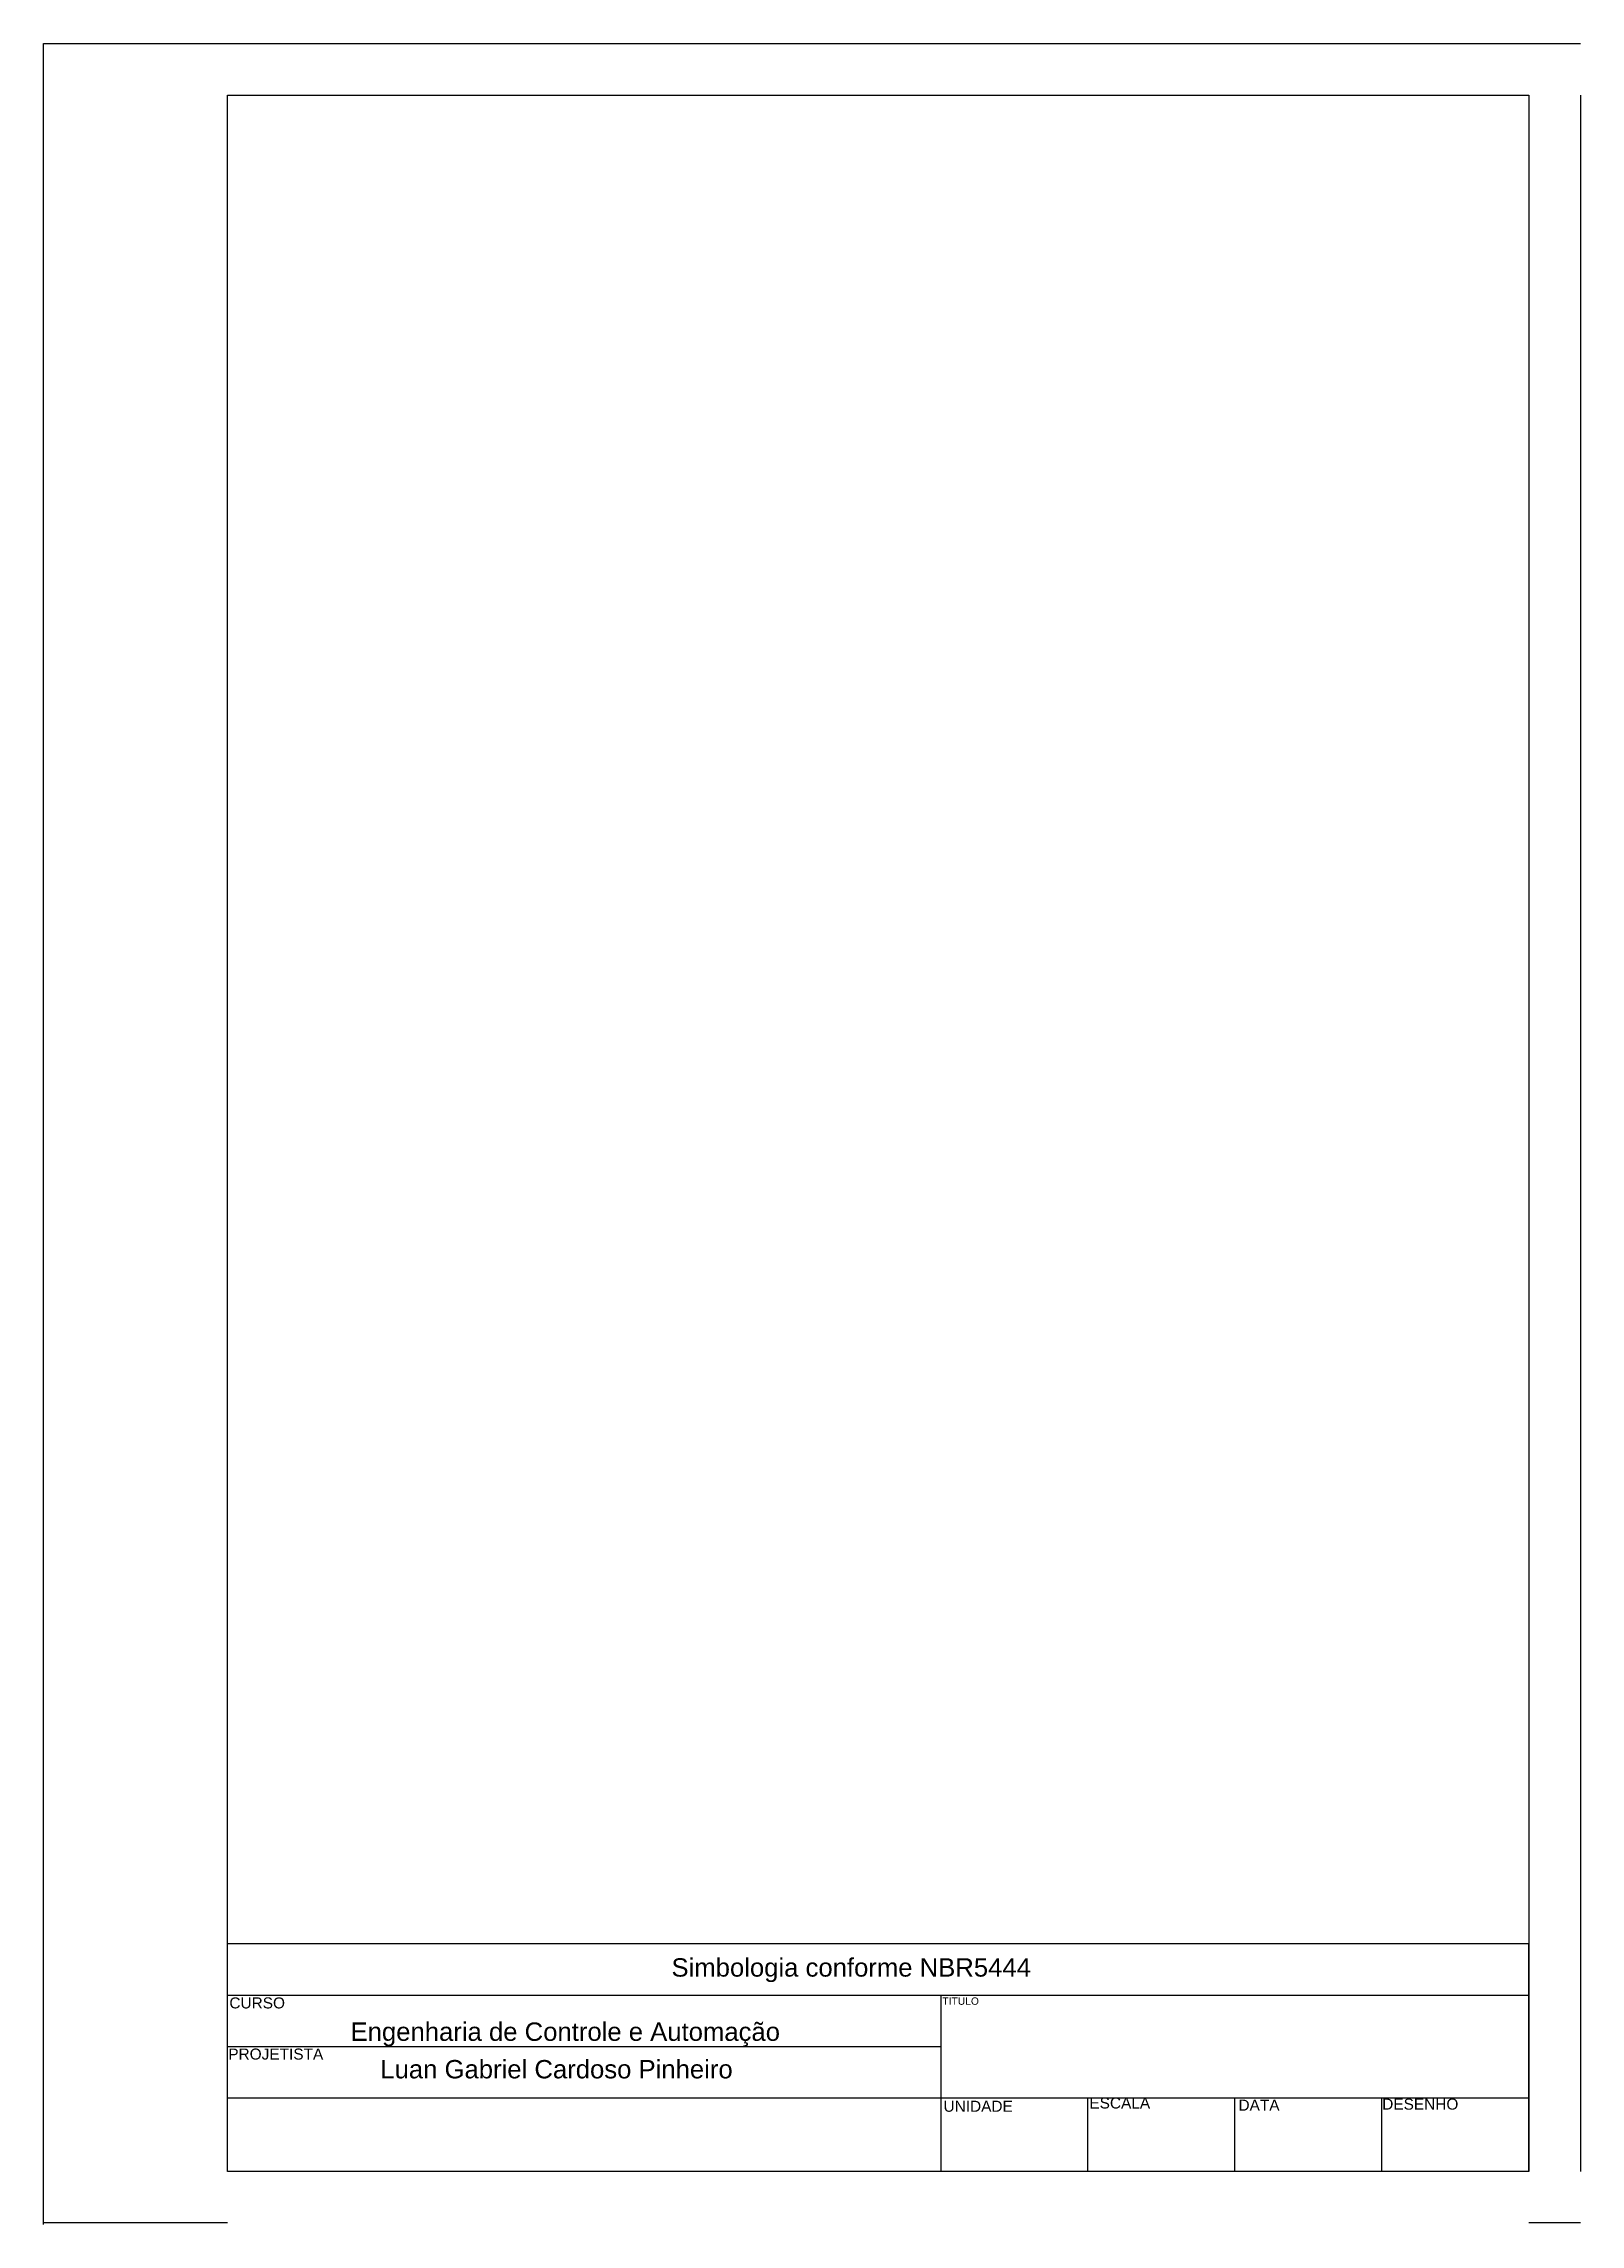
# Model space of a CAD drawing. Header units: millimetres. Extents: x 0 to 209, y 0 to 297.
import ezdxf

# ---------------------------------------------------------------- set-up
doc = ezdxf.new("R2010")
doc.units = ezdxf.units.MM
doc.styles.get("Standard").update_dxf_attribs({"font": 'arial.ttf'})

msp = doc.modelspace()

# ---------------------------------------------------------------- linework, layer by layer
for p, q in [((0, 0), (0, 296.8)), ((0, 296.8), (209.12, 296.8)), ((0, 0.2), (0, 296.8)), ((25, 289.8), (202.12, 289.8)), ((25, 7.2), (25, 289.8)), ((202.12, 289.8), (202.12, 7.2)), ((209.12, 289.8), (209.12, 7.2)), ((202.12, 38.2), (25, 38.2)), ((202.12, 7.2), (202.12, 38.2)), ((25, 24.2), (25, 31.2)), ((25, 24.2), (25, 31.2)), ((25, 31.2), (122.12, 31.2)), ((122.12, 17.2), (122.12, 31.2)), ((122.12, 31.2), (202.12, 31.2)), ((25, 17.2), (25, 24.2)), ((25, 17.2), (25, 24.2)), ((25, 24.2), (122.12, 24.2)), ((25, 7.2), (25, 17.2)), ((25, 7.2), (25, 17.2)), ((202.12, 17.2), (25, 17.2)), ((122.12, 7.2), (122.12, 17.2)), ((142.12, 7.2), (142.12, 17.2)), ((162.12, 7.2), (162.12, 17.2)), ((182.12, 7.2), (182.12, 17.2)), ((202.12, 7.2), (202.12, 17.2)), ((202.12, 7.2), (25, 7.2)), ((202.12, 7.2), (122.12, 7.2)), ((162.12, 7.2), (142.12, 7.2)), ((182.12, 7.2), (162.12, 7.2)), ((202.12, 7.2), (182.12, 7.2)), ((202.12, 7.2), (202.12, 7.2)), ((25, 0.2), (0, 0.2)), ((209.12, 0.2), (202.12, 0.2))]:
    msp.add_line(p, q)

# ---------------------------------------------------------------- texts
at = {"attachment_point": 1}
for s, width, heights, insert, char_height in [('Simbologia conforme NBR5444', 100.5867, [0], (85.44, 36.22), 2.5), ('CURSO', 11.2586, [0], (25.28, 30.89), 1.5), ('\\pxi-4,l4;TITULO', 6.9626, [2.07], (122.31, 30.89), 1), ('Engenharia de Controle e Automação', 59.4033, [0], (41.77, 27.48), 2.5), ('PROJETISTA', 8.8884, [0], (25.13, 23.93), 1.5), ('Luan Gabriel Cardoso Pinheiro', 55.8248, [7], (45.82, 22.37), 2.5), ('UNIDADE', 6.5181, [0], (122.46, 16.83), 1.5), ('ESCALA', 8.1477, [0], (142.31, 17.27), 1.5), ('DATA', 6.2219, [0], (162.6, 16.98), 1.5), ('DESENHO', 7.2588, [0], (182.16, 17.12), 1.5)]:
    msp.add_mtext_dynamic_manual_height_columns(s, width=width, gutter_width=12.5, heights=heights, dxfattribs=dict(at, insert=insert, char_height=char_height))

doc.saveas('drawing.dxf')
